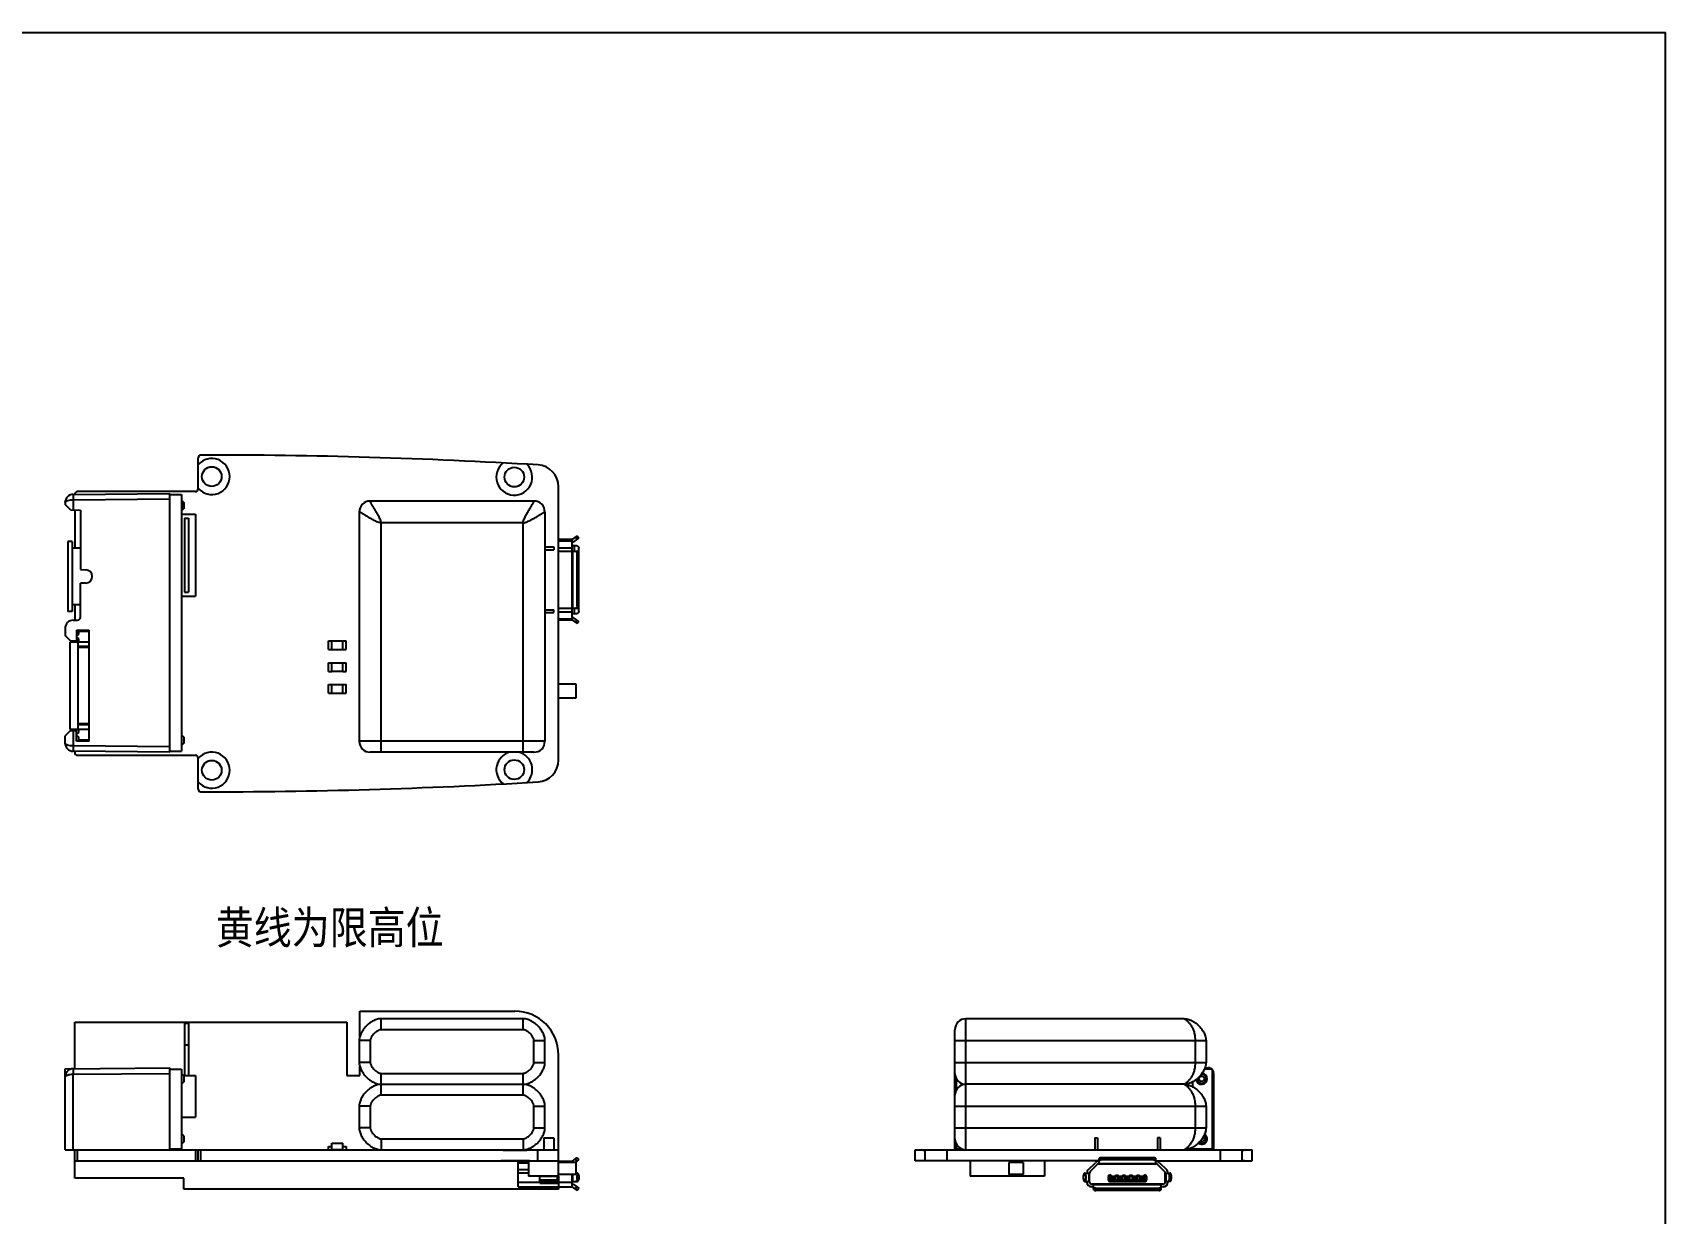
# Model space of a CAD drawing. Header units: millimetres. Extents: x 0 to 297, y 0 to 210.
# Drawn here: x 147.5 to 297, y 101.8 to 210 of the extents above; entities that cross this region are included whole.
import ezdxf

# ---------------------------------------------------------------- set-up
doc = ezdxf.new("R2010")
doc.units = ezdxf.units.MM
doc.header["$LTSCALE"] = 16.335
doc.layers.get('0').update_dxf_attribs({"linetype": 'CONTINUOUS'})
doc.styles.get("Standard").update_dxf_attribs({"font": 'txt', "width": 0.85})

msp = doc.modelspace()

# ---------------------------------------------------------------- linework, layer by layer
at = {"color": 7, "linetype": 'Continuous'}
for p, q in [((0, 210), (297, 210)), ((297, 0), (297, 210)), ((162.64, 168.21), (162.64, 171.06)), ((151.2, 167.71), (160.05, 167.79)), ((162.39, 167.96), (151.59, 167.96)), ((160.05, 144.09), (160.05, 167.79)), ((160.05, 167.69), (161.1, 167.69)), ((161.1, 167.69), (161.1, 144.19)), ((195.64, 143.37), (195.64, 168.41)), ((150.45, 166.96), (150.45, 166.79)), ((150.95, 166.29), (150.45, 166.79)), ((150.95, 166.29), (151.85, 166.27)), ((151.2, 167.21), (160.05, 167.29)), ((151.2, 167.21), (151.2, 166.28)), ((151.34, 166.28), (151.34, 162.79)), ((151.85, 166.27), (151.85, 160.81)), ((161.18, 167.11), (161.1, 167.11)), ((161.18, 166.26), (161.1, 166.26)), ((161.18, 167.11), (161.35, 166.94)), ((161.18, 167.11), (161.18, 166.26)), ((161.35, 166.44), (161.18, 166.26)), ((161.35, 166.44), (161.35, 166.94)), ((177.39, 166.09), (177.39, 145.09)), ((193.39, 167.09), (178.39, 167.09)), ((194.39, 166.09), (194.39, 145.09)), ((161.1, 165.89), (162.4, 165.89)), ((161.4, 165.54), (161.75, 165.54)), ((161.4, 165.54), (161.4, 158.74)), ((161.75, 165.54), (161.75, 158.74)), ((162.4, 165.89), (162.4, 158.39)), ((192.39, 165.09), (179.39, 165.09)), ((179.39, 144.09), (179.39, 165.09)), ((192.39, 144.09), (192.39, 165.09)), ((151.09, 163.39), (150.69, 163.39)), ((150.69, 163.39), (150.69, 156.99)), ((151.09, 163.39), (151.09, 156.99)), ((195.64, 163.6), (196.89, 163.6)), ((195.64, 163.46), (196.89, 163.46)), ((196.89, 156.18), (196.89, 163.6)), ((197.33, 162.99), (196.89, 162.99)), ((197.35, 163.91), (196.92, 163.61)), ((197.07, 163.4), (197.49, 163.7)), ((197.07, 162.99), (197.07, 162.49)), ((197.33, 163.59), (197.19, 163.79)), ((197.35, 163.91), (197.49, 163.7)), ((151.85, 162.79), (151.09, 162.79)), ((194.39, 162.89), (195.2, 162.89)), ((194.39, 162.64), (195.2, 162.64)), ((195.2, 162.89), (195.2, 162.64)), ((195.64, 162.82), (196.89, 162.82)), ((195.64, 162.51), (196.89, 162.51)), ((196.89, 162.49), (197.33, 162.49)), ((196.92, 162.49), (196.92, 157.29)), ((197.49, 162.29), (197.34, 162.29)), ((197.34, 157.49), (197.34, 162.29)), ((197.49, 156.99), (197.49, 162.79)), ((151.85, 160.81), (152.35, 160.79)), ((152.35, 159.58), (151.85, 159.57)), ((151.85, 156.44), (151.85, 159.57)), ((161.4, 158.74), (161.75, 158.74)), ((151.85, 157.59), (151.09, 157.59)), ((151.34, 157.59), (151.34, 156.18)), ((161.1, 158.39), (162.4, 158.39)), ((194.39, 157.14), (195.2, 157.14)), ((195.2, 156.89), (195.2, 157.14)), ((195.64, 157.27), (196.89, 157.27)), ((196.89, 157.29), (197.33, 157.29)), ((197.07, 157.29), (197.07, 156.79)), ((197.34, 157.49), (197.49, 157.49)), ((151.09, 156.99), (150.69, 156.99)), ((151.2, 156.18), (151.6, 156.19)), ((194.39, 156.89), (195.2, 156.89)), ((195.64, 156.95), (196.89, 156.95)), ((195.64, 156.31), (196.89, 156.31)), ((196.89, 156.18), (195.64, 156.18)), ((196.89, 156.79), (197.33, 156.79)), ((196.92, 156.17), (197.35, 155.87)), ((197.49, 156.07), (197.07, 156.37)), ((197.19, 155.98), (197.33, 156.19)), ((197.49, 156.07), (197.35, 155.87)), ((150.45, 155.43), (150.45, 154.79)), ((150.95, 154.29), (150.45, 154.79)), ((152.66, 154.18), (150.9, 154.18)), ((150.9, 154.18), (150.9, 146.19)), ((150.95, 154.29), (151.49, 154.29)), ((151.34, 154.29), (151.34, 154.18)), ((151.49, 155.26), (152.66, 155.26)), ((151.49, 155.26), (151.49, 154.29)), ((151.49, 154.78), (151.71, 154.9)), ((151.71, 154.48), (151.49, 154.6)), ((151.66, 146.19), (151.66, 154.18)), ((151.71, 155.16), (152.51, 155.19)), ((151.71, 154.9), (151.71, 155.16)), ((151.71, 154.18), (151.71, 154.48)), ((152.51, 155.19), (152.66, 155.18)), ((152.66, 145.11), (152.66, 155.26)), ((174.59, 154.29), (174.89, 154.29)), ((174.59, 153.49), (174.59, 154.29)), ((174.89, 153.49), (174.89, 154.29)), ((174.89, 154.28), (175.89, 154.28)), ((175.89, 154.29), (176.19, 154.29)), ((175.89, 153.49), (175.89, 154.29)), ((176.19, 153.49), (176.19, 154.29)), ((152.66, 153.77), (151.66, 153.77)), ((152.66, 153.69), (151.66, 153.69)), ((174.59, 153.49), (174.89, 153.49)), ((174.89, 153.5), (175.89, 153.5)), ((175.89, 153.49), (176.19, 153.49)), ((174.59, 152.29), (174.89, 152.29)), ((174.59, 151.49), (174.59, 152.29)), ((174.59, 151.49), (174.89, 151.49)), ((174.89, 151.49), (174.89, 152.29)), ((174.89, 152.28), (175.89, 152.28)), ((174.89, 151.5), (175.89, 151.5)), ((175.89, 152.29), (176.19, 152.29)), ((175.89, 151.49), (175.89, 152.29)), ((175.89, 151.49), (176.19, 151.49)), ((176.19, 151.49), (176.19, 152.29)), ((174.59, 150.29), (174.89, 150.29)), ((174.59, 149.49), (174.59, 150.29)), ((174.89, 149.49), (174.89, 150.29)), ((174.89, 150.28), (175.89, 150.28)), ((175.89, 150.29), (176.19, 150.29)), ((175.89, 149.49), (175.89, 150.29)), ((176.19, 149.49), (176.19, 150.29)), ((195.64, 150.34), (197.24, 150.34)), ((197.24, 150.34), (197.24, 149.04)), ((174.59, 149.49), (174.89, 149.49)), ((174.89, 149.5), (175.89, 149.5)), ((175.89, 149.49), (176.19, 149.49)), ((197.24, 149.04), (195.64, 149.04)), ((152.66, 146.69), (151.66, 146.69)), ((152.66, 146.6), (151.66, 146.6)), ((150.95, 146.09), (150.45, 145.59)), ((150.45, 144.92), (150.45, 145.59)), ((150.9, 146.19), (152.66, 146.19)), ((150.95, 146.09), (151.49, 146.09)), ((151.2, 146.09), (151.2, 144.67)), ((151.34, 146.19), (151.34, 146.09)), ((151.49, 145.11), (151.49, 146.09)), ((151.49, 145.77), (151.71, 145.9)), ((151.71, 145.47), (151.49, 145.6)), ((152.66, 145.11), (151.49, 145.11)), ((151.71, 145.9), (151.71, 146.19)), ((151.71, 145.22), (151.71, 145.47)), ((152.51, 145.19), (151.71, 145.22)), ((152.66, 145.19), (152.51, 145.19)), ((161.15, 145.64), (161.1, 145.64)), ((161.15, 145.64), (161.35, 145.44)), ((161.15, 144.73), (161.15, 145.64)), ((161.35, 144.94), (161.35, 145.44)), ((194.39, 145.09), (177.39, 145.09)), ((160.05, 144.59), (151.2, 144.67)), ((160.05, 144.09), (151.2, 144.17)), ((151.34, 144.16), (151.34, 144.06)), ((151.59, 143.81), (162.39, 143.81)), ((160.05, 144.19), (161.1, 144.19)), ((161.15, 144.73), (161.1, 144.73)), ((161.35, 144.94), (161.15, 144.73)), ((162.64, 140.71), (162.64, 143.56)), ((193.39, 144.09), (178.39, 144.09)), ((179.39, 118.67), (179.39, 119.67)), ((192.39, 119.67), (179.39, 119.67)), ((192.39, 118.67), (192.39, 119.67)), ((232.94, 107.67), (232.94, 119.67)), ((252.94, 119.67), (232.94, 119.67)), ((161.4, 119.27), (161.4, 114.47)), ((161.4, 119.27), (161.75, 119.27)), ((161.75, 119.27), (161.75, 114.47)), ((192.39, 118.67), (179.39, 118.67)), ((231.94, 107.67), (231.94, 118.67)), ((161.4, 117.27), (161.75, 117.27)), ((177.39, 117.67), (177.39, 115.67)), ((178.39, 117.67), (177.39, 117.67)), ((178.39, 117.67), (178.39, 115.67)), ((193.39, 117.67), (194.39, 117.67)), ((193.39, 115.67), (193.39, 117.67)), ((194.39, 115.67), (194.39, 117.67)), ((231.94, 117.67), (254.94, 117.67)), ((253.94, 117.67), (253.94, 115.67)), ((254.94, 117.67), (254.94, 115.67)), ((150.45, 115.09), (160.05, 115.17)), ((160.05, 107.67), (160.05, 115.17)), ((178.39, 115.67), (177.39, 115.67)), ((193.39, 115.67), (194.39, 115.67)), ((231.94, 115.67), (254.94, 115.67)), ((254.84, 115.17), (255.14, 115.17)), ((150.45, 107.67), (150.45, 115.09)), ((150.95, 115.09), (150.95, 115.05)), ((151.2, 114.6), (160.05, 114.67)), ((151.2, 107.67), (151.2, 114.6)), ((160.05, 115.07), (161.1, 115.07)), ((161.1, 115.07), (161.1, 107.77)), ((161.15, 114.63), (161.1, 114.63)), ((161.15, 113.72), (161.1, 113.72)), ((161.15, 113.72), (161.15, 114.63)), ((161.35, 114.42), (161.15, 114.63)), ((161.35, 113.92), (161.15, 113.72)), ((161.3, 114.47), (162.4, 114.47)), ((161.35, 113.92), (161.35, 114.42)), ((162.4, 114.47), (162.4, 110.67)), ((179.39, 112.67), (179.39, 114.67)), ((179.39, 114.67), (192.39, 114.67)), ((179.39, 113.67), (192.39, 113.67)), ((192.39, 112.67), (192.39, 114.67)), ((232.04, 114.24), (232.04, 113.11)), ((252.94, 113.67), (232.94, 113.67)), ((253.74, 113.44), (253.74, 113.91)), ((254.7, 113.77), (254.7, 113.7)), ((255.54, 115.07), (254.8, 115.07)), ((255.54, 107.77), (255.54, 115.07)), ((255.64, 107.67), (255.64, 114.67)), ((192.39, 112.67), (179.39, 112.67)), ((161.1, 110.67), (162.4, 110.67)), ((177.39, 111.67), (177.39, 109.67)), ((178.39, 111.67), (177.39, 111.67)), ((178.39, 111.67), (178.39, 109.67)), ((193.39, 111.67), (194.39, 111.67)), ((193.39, 109.67), (193.39, 111.67)), ((194.39, 109.67), (194.39, 111.67)), ((231.94, 111.67), (254.94, 111.67)), ((253.94, 111.67), (253.94, 109.67)), ((254.94, 111.67), (254.94, 109.67)), ((178.39, 109.67), (177.39, 109.67)), ((193.39, 109.67), (194.39, 109.67)), ((231.94, 109.67), (254.94, 109.67)), ((150.45, 107.67), (192.72, 107.67)), ((151.34, 106.67), (151.34, 107.67)), ((151.59, 106.67), (151.59, 107.67)), ((160.05, 107.77), (161.1, 107.77)), ((161.15, 109.13), (161.1, 109.13)), ((161.15, 108.22), (161.1, 108.22)), ((161.15, 108.22), (161.15, 109.13)), ((161.35, 108.92), (161.15, 109.13)), ((161.35, 108.42), (161.15, 108.22)), ((161.35, 108.42), (161.35, 108.92)), ((162.39, 107.67), (162.39, 106.67)), ((162.64, 106.67), (162.64, 107.67)), ((162.89, 106.67), (162.89, 107.67)), ((174.59, 107.67), (174.59, 107.97)), ((174.59, 107.97), (174.89, 107.97)), ((174.89, 107.67), (174.89, 108.27)), ((174.89, 108.27), (175.89, 108.27)), ((175.89, 107.68), (174.89, 107.68)), ((175.89, 107.67), (175.89, 108.27)), ((175.89, 107.97), (176.19, 107.97)), ((176.19, 107.97), (176.19, 107.67)), ((179.39, 108.67), (192.39, 108.67)), ((179.39, 108.67), (179.39, 107.67)), ((190.58, 107.65), (190.58, 107.67)), ((190.58, 107.65), (192.75, 107.65)), ((192.39, 108.67), (192.39, 107.67)), ((192.75, 107.67), (195.64, 107.67)), ((192.75, 107.65), (192.75, 107.67)), ((193.76, 106.67), (193.76, 107.67)), ((194.3, 108.77), (195.2, 108.77)), ((194.3, 108.77), (194.3, 107.67)), ((195.2, 108.77), (195.2, 107.67)), ((195.64, 105.27), (195.64, 107.67)), ((228.31, 106.67), (228.31, 107.67)), ((228.31, 107.67), (258.31, 107.67)), ((229.04, 107.65), (229.04, 107.67)), ((229.04, 107.65), (229.16, 107.65)), ((229.16, 107.65), (229.16, 107.67)), ((229.22, 106.67), (229.22, 107.67)), ((231.22, 106.67), (231.22, 107.67)), ((232.04, 108.24), (232.04, 107.77)), ((232.04, 107.77), (232.5, 107.77)), ((244.74, 108.77), (244.74, 107.67)), ((244.74, 108.77), (244.99, 108.77)), ((244.99, 108.77), (244.99, 107.67)), ((250.49, 108.77), (250.49, 107.67)), ((250.74, 108.77), (250.49, 108.77)), ((250.74, 108.77), (250.74, 107.67)), ((253.45, 107.77), (255.54, 107.77)), ((256.26, 106.67), (256.26, 107.67)), ((258.25, 106.67), (258.25, 107.67)), ((258.31, 107.65), (258.31, 107.67)), ((258.31, 107.65), (258.43, 107.65)), ((258.34, 107.67), (259.16, 107.67)), ((258.43, 107.65), (258.43, 107.67)), ((259.16, 106.67), (259.16, 107.67)), ((151.34, 106.67), (195.64, 106.67)), ((162.61, 106.69), (162.61, 106.67)), ((162.61, 106.69), (162.64, 106.69)), ((190.36, 106.69), (192.97, 106.69)), ((190.36, 106.67), (190.36, 106.69)), ((191.95, 104.27), (191.95, 106.67)), ((191.95, 106.49), (192.89, 106.49)), ((192.38, 106.62), (192.38, 106.67)), ((192.83, 106.62), (192.83, 106.67)), ((192.88, 106.62), (192.89, 106.62)), ((192.89, 106.67), (192.89, 105.27)), ((192.97, 106.67), (192.97, 106.69)), ((195.64, 106.62), (196.89, 106.62)), ((197.24, 106.52), (195.64, 106.52)), ((196.89, 106.52), (196.89, 106.62)), ((196.92, 106.63), (197.34, 106.95)), ((197.33, 106.63), (197.18, 106.83)), ((197.19, 106.52), (197.49, 106.75)), ((197.24, 106.52), (197.24, 105.42)), ((197.34, 106.95), (197.49, 106.75)), ((229.13, 106.67), (228.31, 106.67)), ((229.02, 106.67), (229.02, 106.69)), ((229.02, 106.69), (229.17, 106.69)), ((229.17, 106.67), (229.17, 106.69)), ((245.14, 106.67), (229.17, 106.67)), ((233.34, 106.67), (233.34, 105.27)), ((236.89, 106.52), (236.89, 105.42)), ((238.19, 106.52), (236.89, 106.52)), ((238.19, 106.52), (238.19, 105.42)), ((240.14, 106.67), (240.14, 105.27)), ((244.16, 105.86), (244.8, 106.49)), ((244.98, 106.32), (244.34, 105.68)), ((245.1, 106.62), (245.1, 106.64)), ((245.14, 106.62), (245.12, 106.62)), ((245.12, 106.37), (250.35, 106.37)), ((245.14, 106.37), (245.14, 106.83)), ((245.14, 106.43), (250.34, 106.43)), ((245.34, 106.95), (245.34, 106.75)), ((245.34, 106.95), (250.14, 106.95)), ((250.14, 106.75), (245.34, 106.75)), ((250.14, 106.75), (250.14, 106.95)), ((250.34, 106.37), (250.34, 106.83)), ((250.34, 106.67), (258.3, 106.67)), ((250.35, 106.62), (250.34, 106.62)), ((250.37, 106.64), (250.37, 106.62)), ((251.14, 105.68), (250.49, 106.32)), ((250.67, 106.49), (251.31, 105.86)), ((258.3, 106.67), (258.3, 106.69)), ((258.3, 106.69), (258.45, 106.69)), ((258.34, 106.67), (259.16, 106.67)), ((258.45, 106.67), (258.45, 106.69)), ((191.95, 105.86), (192.89, 105.86)), ((192.89, 105.54), (191.95, 105.54)), ((191.95, 104.72), (193.94, 104.72)), ((195.64, 105.27), (192.89, 105.27)), ((193.94, 104.62), (193.94, 105.27)), ((195.54, 105.21), (193.94, 105.21)), ((193.94, 104.91), (195.54, 104.91)), ((195.54, 104.76), (193.94, 104.76)), ((195.54, 104.62), (195.54, 105.27)), ((195.54, 104.72), (196.89, 104.72)), ((197.24, 105.42), (195.64, 105.42)), ((196.89, 104.27), (196.89, 105.42)), ((196.89, 104.77), (197.33, 104.77)), ((196.92, 105.42), (196.92, 104.77)), ((197.24, 105.52), (197.33, 105.52)), ((197.49, 105.32), (197.35, 105.32)), ((197.35, 104.97), (197.35, 105.32)), ((197.35, 104.97), (197.49, 104.97)), ((197.49, 105.32), (197.49, 104.97)), ((240.14, 105.27), (233.34, 105.27)), ((238.19, 105.42), (236.89, 105.42)), ((243.72, 104.97), (243.72, 105.32)), ((243.92, 105.32), (243.72, 105.32)), ((243.72, 104.97), (243.92, 104.97)), ((243.83, 105.52), (244.03, 105.52)), ((243.83, 104.77), (244.28, 104.77)), ((243.92, 105.32), (243.92, 104.97)), ((244.03, 105.52), (244.03, 105.54)), ((244.03, 104.77), (244.03, 104.72)), ((244.04, 105.52), (244.28, 105.52)), ((244.22, 104.77), (244.22, 105.52)), ((244.28, 104.72), (244.28, 105.54)), ((245.99, 105.21), (245.99, 104.91)), ((245.99, 105.21), (245.99, 104.91)), ((245.99, 105.21), (245.99, 105.21)), ((245.99, 104.91), (245.99, 104.91)), ((246.06, 105.26), (246.04, 105.26)), ((246.04, 104.86), (246.14, 104.86)), ((246.08, 105.12), (246.08, 105.21)), ((246.24, 105.21), (246.08, 105.21)), ((246.15, 105.01), (246.08, 105.12)), ((246.24, 105.36), (246.14, 105.36)), ((246.14, 104.76), (249.34, 104.76)), ((246.15, 105.01), (246.64, 105.01)), ((246.16, 104.91), (246.16, 105.01)), ((246.16, 104.91), (249.31, 104.91)), ((246.17, 105.21), (246.17, 105.08)), ((246.24, 105.08), (246.17, 105.08)), ((246.24, 105.08), (246.24, 105.36)), ((246.24, 105.26), (246.64, 105.26)), ((246.64, 105.11), (246.24, 105.11)), ((246.25, 104.98), (246.25, 104.91)), ((246.64, 104.98), (246.25, 104.98)), ((246.64, 105.36), (246.64, 104.98)), ((246.64, 105.36), (246.89, 105.36)), ((246.89, 105.21), (246.64, 105.21)), ((246.89, 104.98), (246.89, 105.36)), ((246.89, 105.26), (247.29, 105.26)), ((247.29, 105.11), (246.89, 105.11)), ((246.89, 105.01), (247.29, 105.01)), ((247.29, 104.98), (246.89, 104.98)), ((247.29, 105.36), (247.29, 104.98)), ((247.29, 105.36), (247.54, 105.36)), ((247.54, 105.21), (247.29, 105.21)), ((247.54, 104.98), (247.54, 105.36)), ((247.54, 105.26), (247.94, 105.26)), ((247.94, 105.11), (247.54, 105.11)), ((247.54, 105.01), (247.94, 105.01)), ((247.94, 104.98), (247.54, 104.98)), ((247.94, 105.36), (247.94, 104.98)), ((247.94, 105.36), (248.19, 105.36)), ((248.19, 105.21), (247.94, 105.21)), ((248.19, 104.98), (248.19, 105.36)), ((248.19, 105.26), (248.59, 105.26)), ((248.59, 105.11), (248.19, 105.11)), ((248.19, 105.01), (248.59, 105.01)), ((248.59, 104.98), (248.19, 104.98)), ((248.59, 105.36), (248.59, 104.98)), ((248.59, 105.36), (248.84, 105.36)), ((248.84, 105.21), (248.59, 105.21)), ((248.84, 104.98), (248.84, 105.36)), ((248.84, 105.26), (249.24, 105.26)), ((249.24, 105.11), (248.84, 105.11)), ((248.84, 105.01), (249.33, 105.01)), ((249.22, 104.98), (248.84, 104.98)), ((249.22, 104.91), (249.22, 104.98)), ((249.24, 105.36), (249.24, 105.08)), ((249.24, 105.36), (249.34, 105.36)), ((249.39, 105.21), (249.24, 105.21)), ((249.24, 105.08), (249.3, 105.08)), ((249.3, 105.08), (249.3, 105.21)), ((249.31, 105.01), (249.31, 104.91)), ((249.33, 105.01), (249.39, 105.12)), ((249.33, 104.86), (249.43, 104.86)), ((249.39, 105.21), (249.39, 105.12)), ((249.43, 105.26), (249.41, 105.26)), ((249.48, 104.91), (249.48, 105.21)), ((249.49, 105.21), (249.48, 105.21)), ((249.48, 104.91), (249.49, 104.91)), ((249.49, 105.21), (249.49, 104.91)), ((251.2, 104.72), (251.2, 105.54)), ((251.2, 105.52), (251.64, 105.52)), ((251.2, 104.77), (251.44, 104.77)), ((251.25, 105.52), (251.25, 104.77)), ((251.45, 105.54), (251.45, 105.52)), ((251.45, 104.77), (251.45, 104.72)), ((251.64, 104.77), (251.45, 104.77)), ((251.55, 105.32), (251.55, 104.97)), ((251.76, 105.32), (251.55, 105.32)), ((251.55, 104.97), (251.76, 104.97)), ((251.76, 104.97), (251.76, 105.32)), ((191.95, 104.27), (196.89, 104.27)), ((193.94, 104.62), (195.54, 104.62)), ((196.92, 104.26), (197.34, 103.95)), ((197.07, 104.46), (197.49, 104.15)), ((197.18, 104.07), (197.33, 104.27)), ((197.49, 104.15), (197.34, 103.95)), ((251, 104.52), (244.48, 104.52)), ((244.64, 104.27), (244.48, 104.27)), ((244.64, 104.07), (244.64, 104.52)), ((250.84, 104.46), (244.64, 104.46)), ((244.84, 104.15), (244.84, 103.95)), ((244.84, 104.15), (250.64, 104.15)), ((250.64, 103.95), (244.84, 103.95)), ((250.64, 103.95), (250.64, 104.15)), ((250.84, 104.07), (250.84, 104.52)), ((251, 104.27), (250.84, 104.27))]:
    msp.add_line(p, q, dxfattribs=at)
at = {"color": 2, "linetype": 'Continuous'}
for p, q in [((177.44, 118.03), (177.44, 120.37)), ((177.44, 120.37), (191.64, 120.37)), ((151.34, 115.1), (151.34, 119.37)), ((151.34, 119.37), (176.24, 119.37)), ((176.24, 119.37), (176.24, 114.47)), ((177.44, 114.47), (177.44, 115.32)), ((195.64, 107.67), (195.64, 116.37)), ((176.24, 114.47), (177.44, 114.47)), ((151.34, 105.07), (151.34, 106.67)), ((161.34, 105.07), (151.34, 105.07)), ((161.34, 104.07), (161.34, 105.07)), ((195.64, 105.27), (195.64, 104.07)), ((195.64, 104.07), (161.34, 104.07))]:
    msp.add_line(p, q, dxfattribs=at)
at = {"color": 7, "linetype": 'Continuous'}
for centre, radius in [((163.89, 169.34), 0.9), ((191.59, 169.29), 0.9), ((163.89, 142.44), 0.9), ((191.59, 142.49), 0.9), ((254.54, 114.17), 0.25)]:
    msp.add_circle(centre, radius, dxfattribs=at)
for centre, radius, start, end in [((162.89, 171.06), 0.25, 90.0843, 180), ((163.89, 169.34), 1.65, 220.7491, 139.2509), ((163.63, -328.69), 500, 86.5447, 90.0843), ((191.59, 169.29), 1.65, 128.0526, 45.5192), ((193.64, 168.41), 2, 0, 86.5447), ((151.2, 166.96), 0.75, 90.5, 180), ((151.59, 167.71), 0.25, 90, 180), ((162.39, 168.21), 0.25, 270, 360), ((178.39, 166.09), 1, 90, 180), ((193.39, 166.09), 1, 0, 90), ((196.89, 163.65), 0.05, 270, 305.1528), ((196.89, 163.65), 0.3, 270, 305.1528), ((152.33, 160.19), 0.604, 272, 88), ((151.2, 155.43), 0.75, 90.5, 180), ((151.6, 156.44), 0.25, 270.5, 360), ((196.89, 156.13), 0.3, 54.8472, 90), ((196.89, 156.13), 0.05, 54.8472, 90), ((178.39, 145.09), 1, 180, 269.9999), ((193.39, 145.09), 1, 270.0001, 360), ((151.2, 144.92), 0.75, 180, 269.5004), ((151.59, 144.06), 0.25, 180, 270), ((162.39, 143.56), 0.25, 0, 90), ((163.89, 142.44), 1.65, 220.7491, 139.2509), ((191.59, 142.49), 1.65, 103.9509, 231.9474), ((191.59, 142.49), 1.65, 314.4808, 75.9146), ((193.64, 143.37), 2, 273.4553, 360), ((162.89, 140.71), 0.25, 180, 269.9157), ((163.63, 640.46), 500, 269.9157, 273.4553), ((192.39, 118.44), 1.23, 86.948, 90.0044), ((232.94, 118.67), 1, 90, 179.9999), ((193.16, 117.67), 1.23, 359.9948, 3.6717), ((193.16, 115.67), 1.23, 356.3427, 0.0052), ((253.7, 115.67), 1.23, 356.2085, 0.0053), ((151.2, 114.35), 0.75, 90.4971, 180), ((192.39, 114.91), 1.23, 269.9956, 273.0367), ((192.39, 112.44), 1.23, 86.948, 90.0044), ((232.94, 114.67), 1, 180.0001, 270), ((232.94, 112.67), 1, 90, 179.9999), ((252.94, 114.91), 1.23, 269.9954, 273.2028), ((252.94, 112.44), 1.23, 86.7856, 90.0046), ((254.54, 114.17), 0.5, 187.5924, 85.2487), ((254.54, 114.17), 0.425, 180, 91.5905), ((193.16, 111.67), 1.23, 359.9948, 3.6717), ((253.7, 111.67), 1.23, 359.9947, 3.8074), ((178.63, 109.67), 1.23, 179.9948, 183.6597), ((193.16, 109.67), 1.23, 356.3427, 0.0052), ((253.7, 109.67), 1.23, 356.2085, 0.0053), ((192.34, 109.27), 1.61, 282.3586, 284.9384), ((232.94, 108.67), 1, 180.0001, 270), ((254.54, 108.67), 0.5, 232.9748, 56.7958), ((254.54, 108.67), 0.425, 234.5119, 55.0776), ((254.54, 108.67), 0.25, 239.8546, 49.5153), ((196.89, 106.67), 0.05, 270, 306.8699), ((245.29, 106.92), 0.55, 207.041, 222.1911), ((245.12, 106.17), 0.45, 90, 134.6206), ((245.12, 106.17), 0.2, 90, 134.6206), ((245.19, 106.82), 0.2, 228.616, 255.5245), ((250.29, 106.82), 0.2, 284.4755, 311.384), ((250.35, 106.17), 0.45, 45.3794, 90), ((250.35, 106.17), 0.2, 45.3794, 90), ((250.19, 106.92), 0.55, 317.8089, 332.959), ((244.48, 105.54), 0.45, 134.6206, 180), ((244.48, 104.72), 0.45, 180, 270), ((244.48, 105.54), 0.2, 134.6206, 180), ((244.48, 104.72), 0.2, 180, 270), ((246.14, 105.21), 0.15, 90, 180), ((246.14, 104.91), 0.15, 180, 270), ((246.04, 104.91), 0.05, 180, 270), ((246.04, 105.21), 0.05, 93.4156, 152.1009), ((246.04, 105.21), 0.0496, 90.003, 93.4339), ((249.34, 105.21), 0.15, 0, 90), ((249.34, 104.91), 0.15, 270, 360), ((249.43, 105.21), 0.05, 0, 90), ((249.43, 104.91), 0.05, 273.4156, 332.1009), ((249.43, 104.91), 0.0496, 270.003, 273.4339), ((251, 104.72), 0.45, 270, 360), ((251, 104.72), 0.2, 270, 360), ((251, 105.54), 0.2, 360, 45.3794), ((251, 105.54), 0.45, 0, 45.3794), ((196.89, 104.22), 0.3, 53.1301, 90), ((196.89, 104.22), 0.05, 53.1301, 90)]:
    msp.add_arc(centre, radius, start, end, dxfattribs=at)
at = {"color": 2, "linetype": 'Continuous'}
msp.add_arc((191.64, 116.37), 4, 0, 90, dxfattribs=at)
at = {"color": 7, "linetype": 'Continuous'}
for centre, major_axis, ratio, start_param, end_param in [((255.14, 114.67), (0.354, 0.354), 0.999924, 0.174745, 0.78536), ((255.14, 114.67), (0.354, 0.354), 0.999924, -0.78536, -0.143171), ((192.88, 106.17), (2.87, 0), 0.156596, 7.853982, 8.18047), ((246.17, 105.15), (0.1, 0), 0.666667, -2.761086, -1.570796), ((246.25, 105.08), (0, 0.1), 1, -3.936991, -3.141593), ((249.22, 105.08), (0.1, 0), 1, -1.570796, -0.826187), ((249.22, 105.08), (0, 0.1), 1, -2.396983, -2.346194), ((249.3, 105.15), (0.1, 0), 0.666667, -1.570796, -0.380506)]:
    msp.add_ellipse(centre, major_axis=major_axis, ratio=ratio, start_param=start_param, end_param=end_param, dxfattribs=at)
for points, knots in [([(151.2, 167.71), (151.19, 167.71), (151.2, 167.71), (151.19, 167.7), (151.19, 167.69), (151.19, 167.67), (151.19, 167.65), (151.19, 167.61), (151.19, 167.56), (151.19, 167.48), (151.19, 167.4), (151.19, 167.31), (151.2, 167.24), (151.2, 167.21)], [0, 0, 0, 0, 0.004908, 0.019335, 0.043169, 0.076242, 0.118209, 0.168641, 0.293021, 0.444493, 0.617323, 0.805099, 1, 1, 1, 1]), ([(150.46, 167), (150.48, 167.03), (150.56, 167.1), (150.8, 167.19), (151.03, 167.21), (151.2, 167.21)], [0, 0, 0, 0, 0.146596, 0.370363, 1, 1, 1, 1]), ([(179.39, 165.09), (179.33, 165.1), (179.2, 165.13), (179.01, 165.2), (178.83, 165.28), (178.66, 165.36), (178.51, 165.45), (178.35, 165.54), (178.21, 165.63), (178.07, 165.71), (177.94, 165.79), (177.82, 165.87), (177.73, 165.92), (177.66, 165.96), (177.61, 165.99), (177.57, 166.01), (177.53, 166.04), (177.49, 166.05), (177.46, 166.06), (177.44, 166.07), (177.43, 166.08), (177.42, 166.08), (177.41, 166.08), (177.41, 166.09), (177.4, 166.09), (177.4, 166.09), (177.4, 166.09), (177.4, 166.09), (177.39, 166.09), (177.39, 166.09), (177.39, 166.09)], [0, 0, 0, 0, 0.090238, 0.178836, 0.265204, 0.349082, 0.430311, 0.508667, 0.583879, 0.655581, 0.723275, 0.786327, 0.843874, 0.870256, 0.89482, 0.917391, 0.937757, 0.955681, 0.970929, 0.97747, 0.983244, 0.98822, 0.992364, 0.995648, 0.996957, 0.998038, 0.998888, 0.999502, 0.999874, 1, 1, 1, 1]), ([(179.39, 165.09), (179.38, 165.15), (179.36, 165.29), (179.29, 165.47), (179.21, 165.65), (179.12, 165.82), (179.03, 165.98), (178.94, 166.13), (178.85, 166.27), (178.77, 166.41), (178.69, 166.54), (178.62, 166.66), (178.56, 166.75), (178.52, 166.82), (178.49, 166.87), (178.47, 166.92), (178.45, 166.96), (178.43, 166.99), (178.42, 167.02), (178.41, 167.04), (178.41, 167.05), (178.4, 167.06), (178.4, 167.07), (178.4, 167.08), (178.4, 167.08), (178.4, 167.08), (178.39, 167.09), (178.39, 167.09), (178.39, 167.09), (178.39, 167.09), (178.39, 167.09)], [0, 0, 0, 0, 0.090239, 0.178837, 0.265205, 0.349084, 0.430313, 0.50867, 0.583883, 0.655585, 0.723279, 0.786333, 0.843877, 0.870256, 0.89482, 0.917397, 0.937769, 0.955691, 0.970924, 0.977457, 0.983227, 0.988202, 0.992351, 0.995642, 0.996954, 0.998039, 0.998891, 0.999505, 0.999876, 1, 1, 1, 1]), ([(192.39, 165.09), (192.4, 165.15), (192.43, 165.29), (192.5, 165.47), (192.58, 165.65), (192.67, 165.82), (192.76, 165.98), (192.85, 166.13), (192.93, 166.27), (193.02, 166.41), (193.1, 166.54), (193.17, 166.66), (193.23, 166.75), (193.27, 166.82), (193.3, 166.87), (193.32, 166.92), (193.34, 166.96), (193.36, 166.99), (193.37, 167.02), (193.38, 167.04), (193.38, 167.05), (193.39, 167.06), (193.39, 167.07), (193.39, 167.08), (193.39, 167.08), (193.39, 167.08), (193.39, 167.09), (193.39, 167.09), (193.39, 167.09), (193.39, 167.09), (193.39, 167.09)], [0, 0, 0, 0, 0.090238, 0.178836, 0.265204, 0.349082, 0.430311, 0.508667, 0.583879, 0.655581, 0.723275, 0.786327, 0.843874, 0.870256, 0.89482, 0.917391, 0.937757, 0.955681, 0.970929, 0.97747, 0.983244, 0.98822, 0.992364, 0.995648, 0.996957, 0.998038, 0.998888, 0.999502, 0.999874, 1, 1, 1, 1]), ([(192.39, 165.09), (192.46, 165.1), (192.59, 165.13), (192.78, 165.2), (192.96, 165.28), (193.12, 165.36), (193.28, 165.45), (193.43, 165.54), (193.58, 165.63), (193.72, 165.71), (193.84, 165.79), (193.96, 165.87), (194.06, 165.92), (194.13, 165.96), (194.18, 165.99), (194.22, 166.01), (194.26, 166.04), (194.3, 166.05), (194.33, 166.06), (194.35, 166.07), (194.36, 166.08), (194.37, 166.08), (194.38, 166.08), (194.38, 166.09), (194.39, 166.09), (194.39, 166.09), (194.39, 166.09), (194.39, 166.09), (194.39, 166.09), (194.39, 166.09), (194.39, 166.09)], [0, 0, 0, 0, 0.090239, 0.178837, 0.265205, 0.349084, 0.430313, 0.50867, 0.583883, 0.655585, 0.723279, 0.786333, 0.843877, 0.870256, 0.89482, 0.917397, 0.937769, 0.955691, 0.970924, 0.977457, 0.983227, 0.988202, 0.992351, 0.995642, 0.996954, 0.998039, 0.998891, 0.999505, 0.999876, 1, 1, 1, 1]), ([(197.33, 162.99), (197.36, 162.99), (197.4, 162.98), (197.45, 162.93), (197.49, 162.86), (197.49, 162.81), (197.49, 162.79)], [0, 0, 0, 0, 0.223916, 0.463897, 0.724958, 1, 1, 1, 1]), ([(197.18, 162.49), (197.21, 162.49), (197.25, 162.48), (197.3, 162.43), (197.34, 162.36), (197.34, 162.31), (197.34, 162.29)], [0, 0, 0, 0, 0.223916, 0.463897, 0.724958, 1, 1, 1, 1]), ([(197.49, 162.29), (197.49, 162.31), (197.49, 162.36), (197.45, 162.43), (197.4, 162.48), (197.36, 162.49), (197.33, 162.49)], [0, 0, 0, 0, 0.275041, 0.536102, 0.776084, 1, 1, 1, 1]), ([(197.34, 157.49), (197.34, 157.46), (197.34, 157.41), (197.3, 157.35), (197.25, 157.3), (197.21, 157.29), (197.18, 157.29)], [0, 0, 0, 0, 0.275041, 0.536102, 0.776084, 1, 1, 1, 1]), ([(197.33, 157.29), (197.36, 157.29), (197.4, 157.3), (197.45, 157.35), (197.49, 157.41), (197.49, 157.46), (197.49, 157.49)], [0, 0, 0, 0, 0.223916, 0.463897, 0.724958, 1, 1, 1, 1]), ([(197.49, 156.99), (197.49, 156.96), (197.49, 156.91), (197.45, 156.85), (197.4, 156.8), (197.36, 156.79), (197.33, 156.79)], [0, 0, 0, 0, 0.275041, 0.536102, 0.776084, 1, 1, 1, 1]), ([(151.2, 144.67), (151.1, 144.67), (150.92, 144.68), (150.71, 144.72), (150.58, 144.77), (150.51, 144.82), (150.46, 144.86), (150.45, 144.9), (150.45, 144.92)], [0, 0, 0, 0, 0.353426, 0.652979, 0.771471, 0.86673, 0.940461, 1, 1, 1, 1]), ([(151.2, 144.67), (151.2, 144.63), (151.19, 144.57), (151.19, 144.48), (151.19, 144.39), (151.19, 144.32), (151.19, 144.26), (151.19, 144.23), (151.19, 144.2), (151.19, 144.19), (151.19, 144.18), (151.2, 144.17), (151.19, 144.17), (151.2, 144.17)], [0, 0, 0, 0, 0.195004, 0.382632, 0.555424, 0.706952, 0.831314, 0.88177, 0.923731, 0.956817, 0.980673, 0.995099, 1, 1, 1, 1]), ([(179.39, 119.67), (179.31, 119.67), (179.16, 119.66), (178.9, 119.59), (178.61, 119.46), (178.31, 119.26), (178.04, 119.03), (177.81, 118.76), (177.61, 118.46), (177.48, 118.17), (177.41, 117.91), (177.39, 117.76), (177.39, 117.67)], [0, 0, 0, 0, 0.0625, 0.125, 0.25, 0.375, 0.5, 0.625, 0.75, 0.875, 0.9375, 1, 1, 1, 1]), ([(194.39, 117.67), (194.39, 117.76), (194.38, 117.91), (194.31, 118.17), (194.18, 118.46), (193.98, 118.76), (193.75, 119.03), (193.48, 119.26), (193.18, 119.46), (192.89, 119.59), (192.63, 119.66), (192.48, 119.67), (192.39, 119.67)], [0, 0, 0, 0, 0.0625, 0.125, 0.25, 0.375, 0.5, 0.625, 0.75, 0.875, 0.9375, 1, 1, 1, 1]), ([(252.94, 119.67), (253.02, 119.67), (253.17, 119.66), (253.43, 119.59), (253.72, 119.46), (254.02, 119.26), (254.29, 119.03), (254.52, 118.76), (254.72, 118.46), (254.85, 118.17), (254.92, 117.91), (254.94, 117.76), (254.94, 117.67)], [0, 0, 0, 0, 0.0625, 0.125, 0.25, 0.375, 0.5, 0.625, 0.75, 0.875, 0.9375, 1, 1, 1, 1]), ([(252.94, 119.67), (252.94, 119.67), (252.96, 119.67), (252.98, 119.66), (253.01, 119.64), (253.06, 119.61), (253.13, 119.55), (253.22, 119.48), (253.3, 119.39), (253.39, 119.29), (253.48, 119.17), (253.6, 119), (253.73, 118.76), (253.83, 118.5), (253.89, 118.26), (253.92, 118.07), (253.93, 117.88), (253.94, 117.74), (253.94, 117.67)], [0, 0, 0, 0, 0.008315, 0.020072, 0.035385, 0.053649, 0.096417, 0.145532, 0.199476, 0.257281, 0.318421, 0.382592, 0.51946, 0.667898, 0.746759, 0.828679, 0.913414, 1, 1, 1, 1]), ([(179.39, 118.67), (179.38, 118.67), (179.35, 118.67), (179.29, 118.66), (179.21, 118.63), (179.13, 118.59), (179.02, 118.53), (178.89, 118.44), (178.75, 118.32), (178.62, 118.18), (178.53, 118.05), (178.47, 117.94), (178.44, 117.86), (178.41, 117.78), (178.4, 117.72), (178.39, 117.69), (178.39, 117.67)], [0, 0, 0, 0, 0.031239, 0.062497, 0.124993, 0.187504, 0.250022, 0.375002, 0.500001, 0.625001, 0.749981, 0.812499, 0.875009, 0.937504, 0.968762, 1, 1, 1, 1]), ([(193.39, 117.67), (193.39, 117.69), (193.39, 117.72), (193.38, 117.78), (193.35, 117.86), (193.31, 117.94), (193.25, 118.05), (193.16, 118.18), (193.04, 118.32), (192.9, 118.44), (192.77, 118.53), (192.66, 118.59), (192.58, 118.63), (192.5, 118.66), (192.44, 118.67), (192.41, 118.67), (192.39, 118.67)], [0, 0, 0, 0, 0.031238, 0.062496, 0.124991, 0.187501, 0.250018, 0.374997, 0.499995, 0.624995, 0.749977, 0.812495, 0.875007, 0.937502, 0.968761, 1, 1, 1, 1]), ([(177.39, 115.67), (177.39, 115.59), (177.41, 115.44), (177.48, 115.18), (177.61, 114.89), (177.81, 114.58), (178.04, 114.32), (178.31, 114.08), (178.61, 113.89), (178.9, 113.76), (179.16, 113.69), (179.31, 113.67), (179.39, 113.67)], [0, 0, 0, 0, 0.0625, 0.125, 0.25, 0.375, 0.5, 0.625, 0.75, 0.875, 0.9375, 1, 1, 1, 1]), ([(178.39, 115.67), (178.39, 115.66), (178.4, 115.63), (178.41, 115.57), (178.44, 115.49), (178.47, 115.41), (178.53, 115.3), (178.62, 115.17), (178.75, 115.03), (178.89, 114.9), (179.02, 114.81), (179.13, 114.75), (179.21, 114.72), (179.29, 114.69), (179.35, 114.68), (179.38, 114.67), (179.39, 114.67)], [0, 0, 0, 0, 0.031238, 0.062496, 0.124991, 0.187501, 0.250018, 0.374997, 0.499995, 0.624995, 0.749977, 0.812495, 0.875007, 0.937502, 0.968761, 1, 1, 1, 1]), ([(192.39, 113.67), (192.48, 113.67), (192.63, 113.69), (192.89, 113.76), (193.18, 113.89), (193.48, 114.08), (193.75, 114.32), (193.98, 114.58), (194.18, 114.89), (194.31, 115.18), (194.38, 115.44), (194.39, 115.59), (194.39, 115.67)], [0, 0, 0, 0, 0.0625, 0.125, 0.25, 0.375, 0.5, 0.625, 0.75, 0.875, 0.9375, 1, 1, 1, 1]), ([(192.39, 114.67), (192.41, 114.67), (192.44, 114.68), (192.5, 114.69), (192.58, 114.72), (192.66, 114.75), (192.77, 114.81), (192.9, 114.9), (193.04, 115.03), (193.16, 115.17), (193.25, 115.3), (193.31, 115.41), (193.35, 115.49), (193.38, 115.57), (193.39, 115.63), (193.39, 115.66), (193.39, 115.67)], [0, 0, 0, 0, 0.031239, 0.062497, 0.124993, 0.187504, 0.250022, 0.375002, 0.500001, 0.625001, 0.749981, 0.812499, 0.875009, 0.937504, 0.968762, 1, 1, 1, 1]), ([(254.94, 115.67), (254.94, 115.59), (254.92, 115.44), (254.85, 115.18), (254.72, 114.89), (254.52, 114.58), (254.29, 114.32), (254.02, 114.08), (253.72, 113.89), (253.43, 113.76), (253.17, 113.69), (253.02, 113.67), (252.94, 113.67)], [0, 0, 0, 0, 0.0625, 0.125, 0.25, 0.375, 0.5, 0.625, 0.75, 0.875, 0.9375, 1, 1, 1, 1]), ([(253.94, 115.67), (253.94, 115.61), (253.93, 115.47), (253.92, 115.27), (253.89, 115.09), (253.83, 114.85), (253.73, 114.58), (253.6, 114.34), (253.48, 114.17), (253.39, 114.06), (253.3, 113.96), (253.22, 113.87), (253.13, 113.79), (253.06, 113.74), (253.01, 113.71), (252.98, 113.69), (252.96, 113.68), (252.94, 113.67), (252.94, 113.67)], [0, 0, 0, 0, 0.086585, 0.171319, 0.253239, 0.332099, 0.480537, 0.617407, 0.681579, 0.74272, 0.800525, 0.854469, 0.903584, 0.94635, 0.964615, 0.979931, 0.991691, 1, 1, 1, 1]), ([(150.45, 114.35), (150.45, 114.36), (150.46, 114.4), (150.51, 114.45), (150.58, 114.49), (150.71, 114.54), (150.92, 114.58), (151.1, 114.6), (151.2, 114.6)], [0, 0, 0, 0, 0.059577, 0.133254, 0.228505, 0.347009, 0.64657, 1, 1, 1, 1]), ([(151.2, 115.1), (151.19, 115.1), (151.2, 115.09), (151.19, 115.09), (151.19, 115.07), (151.19, 115.06), (151.19, 115.04), (151.19, 115), (151.19, 114.95), (151.19, 114.87), (151.19, 114.79), (151.19, 114.69), (151.2, 114.63), (151.2, 114.6)], [0, 0, 0, 0, 0.0049, 0.019318, 0.043164, 0.076228, 0.118165, 0.168604, 0.292927, 0.444446, 0.617272, 0.804971, 1, 1, 1, 1]), ([(179.39, 113.67), (179.31, 113.67), (179.16, 113.66), (178.9, 113.59), (178.61, 113.46), (178.31, 113.26), (178.04, 113.03), (177.81, 112.76), (177.61, 112.46), (177.48, 112.17), (177.41, 111.91), (177.39, 111.76), (177.39, 111.67)], [0, 0, 0, 0, 0.0625, 0.125, 0.25, 0.375, 0.5, 0.625, 0.75, 0.875, 0.9375, 1, 1, 1, 1]), ([(194.39, 111.67), (194.39, 111.76), (194.38, 111.91), (194.31, 112.17), (194.18, 112.46), (193.98, 112.76), (193.75, 113.03), (193.48, 113.26), (193.18, 113.46), (192.89, 113.59), (192.63, 113.66), (192.48, 113.67), (192.39, 113.67)], [0, 0, 0, 0, 0.0625, 0.125, 0.25, 0.375, 0.5, 0.625, 0.75, 0.875, 0.9375, 1, 1, 1, 1]), ([(252.94, 113.67), (253.02, 113.67), (253.17, 113.66), (253.43, 113.59), (253.72, 113.46), (254.02, 113.26), (254.29, 113.03), (254.52, 112.76), (254.72, 112.46), (254.85, 112.17), (254.92, 111.91), (254.94, 111.76), (254.94, 111.67)], [0, 0, 0, 0, 0.0625, 0.125, 0.25, 0.375, 0.5, 0.625, 0.75, 0.875, 0.9375, 1, 1, 1, 1]), ([(252.94, 113.67), (252.94, 113.67), (252.96, 113.67), (252.98, 113.66), (253.01, 113.64), (253.06, 113.61), (253.13, 113.55), (253.22, 113.48), (253.3, 113.39), (253.39, 113.29), (253.48, 113.17), (253.6, 113), (253.73, 112.76), (253.83, 112.5), (253.89, 112.26), (253.92, 112.07), (253.93, 111.88), (253.94, 111.74), (253.94, 111.67)], [0, 0, 0, 0, 0.008315, 0.020072, 0.035385, 0.053649, 0.096417, 0.145532, 0.199476, 0.257281, 0.318421, 0.382592, 0.51946, 0.667898, 0.746759, 0.828679, 0.913414, 1, 1, 1, 1]), ([(254.64, 113.69), (254.64, 113.69), (254.63, 113.69), (254.62, 113.68), (254.6, 113.68), (254.57, 113.68), (254.53, 113.67), (254.47, 113.68), (254.42, 113.69), (254.39, 113.7)], [0, 0, 0, 0, 0.020028, 0.073559, 0.159222, 0.275159, 0.419433, 0.590064, 1, 1, 1, 1]), ([(254.7, 113.77), (254.7, 113.76), (254.68, 113.74), (254.66, 113.71), (254.64, 113.69)], [0, 0, 0, 0, 0.261953, 1, 1, 1, 1]), ([(179.39, 112.67), (179.38, 112.67), (179.35, 112.67), (179.29, 112.66), (179.21, 112.63), (179.13, 112.59), (179.02, 112.53), (178.89, 112.44), (178.75, 112.32), (178.62, 112.18), (178.53, 112.05), (178.47, 111.94), (178.44, 111.86), (178.41, 111.78), (178.4, 111.72), (178.39, 111.69), (178.39, 111.67)], [0, 0, 0, 0, 0.031239, 0.062497, 0.124993, 0.187504, 0.250022, 0.375002, 0.500001, 0.625001, 0.749981, 0.812499, 0.875009, 0.937504, 0.968762, 1, 1, 1, 1]), ([(193.39, 111.67), (193.39, 111.69), (193.39, 111.72), (193.38, 111.78), (193.35, 111.86), (193.31, 111.94), (193.25, 112.05), (193.16, 112.18), (193.04, 112.32), (192.9, 112.44), (192.77, 112.53), (192.66, 112.59), (192.58, 112.63), (192.5, 112.66), (192.44, 112.67), (192.41, 112.67), (192.39, 112.67)], [0, 0, 0, 0, 0.031238, 0.062496, 0.124991, 0.187501, 0.250018, 0.374997, 0.499995, 0.624995, 0.749977, 0.812495, 0.875007, 0.937502, 0.968761, 1, 1, 1, 1]), ([(177.39, 109.67), (177.39, 109.59), (177.41, 109.44), (177.48, 109.18), (177.61, 108.89), (177.81, 108.58), (178.04, 108.32), (178.31, 108.08), (178.61, 107.89), (178.9, 107.76), (179.16, 107.69), (179.31, 107.67), (179.39, 107.67)], [0, 0, 0, 0, 0.0625, 0.125, 0.25, 0.375, 0.5, 0.625, 0.75, 0.875, 0.9375, 1, 1, 1, 1]), ([(178.39, 109.67), (178.39, 109.66), (178.4, 109.63), (178.41, 109.57), (178.44, 109.49), (178.47, 109.41), (178.53, 109.3), (178.62, 109.17), (178.75, 109.03), (178.89, 108.9), (179.02, 108.81), (179.13, 108.75), (179.21, 108.72), (179.29, 108.69), (179.35, 108.68), (179.38, 108.67), (179.39, 108.67)], [0, 0, 0, 0, 0.031238, 0.062496, 0.124991, 0.187501, 0.250018, 0.374997, 0.499995, 0.624995, 0.749977, 0.812495, 0.875007, 0.937502, 0.968761, 1, 1, 1, 1]), ([(192.39, 108.67), (192.41, 108.67), (192.44, 108.68), (192.5, 108.69), (192.58, 108.72), (192.66, 108.75), (192.77, 108.81), (192.9, 108.9), (193.04, 109.03), (193.16, 109.17), (193.25, 109.3), (193.31, 109.41), (193.35, 109.49), (193.38, 109.57), (193.39, 109.63), (193.39, 109.66), (193.39, 109.67)], [0, 0, 0, 0, 0.031239, 0.062497, 0.124993, 0.187504, 0.250022, 0.375002, 0.500001, 0.625001, 0.749981, 0.812499, 0.875009, 0.937504, 0.968762, 1, 1, 1, 1]), ([(192.75, 107.72), (192.78, 107.73), (192.93, 107.77), (193.18, 107.89), (193.48, 108.08), (193.75, 108.32), (193.98, 108.58), (194.18, 108.89), (194.31, 109.18), (194.38, 109.44), (194.39, 109.59), (194.39, 109.67)], [0, 0, 0, 0, 0.026009, 0.165151, 0.304292, 0.443434, 0.582575, 0.721717, 0.860858, 0.930429, 1, 1, 1, 1]), ([(254.94, 109.67), (254.94, 109.59), (254.92, 109.44), (254.85, 109.18), (254.72, 108.89), (254.52, 108.58), (254.29, 108.32), (254.02, 108.08), (253.72, 107.89), (253.43, 107.76), (253.17, 107.69), (253.02, 107.67), (252.94, 107.67)], [0, 0, 0, 0, 0.0625, 0.125, 0.25, 0.375, 0.5, 0.625, 0.75, 0.875, 0.9375, 1, 1, 1, 1]), ([(253.94, 109.67), (253.94, 109.61), (253.93, 109.47), (253.92, 109.27), (253.89, 109.09), (253.83, 108.85), (253.73, 108.58), (253.6, 108.34), (253.48, 108.17), (253.39, 108.06), (253.3, 107.96), (253.22, 107.87), (253.13, 107.79), (253.06, 107.74), (253.01, 107.71), (252.98, 107.69), (252.96, 107.68), (252.94, 107.67), (252.94, 107.67)], [0, 0, 0, 0, 0.086585, 0.171319, 0.253239, 0.332099, 0.480537, 0.617407, 0.681579, 0.74272, 0.800525, 0.854469, 0.903584, 0.94635, 0.964615, 0.979931, 0.991691, 1, 1, 1, 1]), ([(192.54, 107.68), (192.57, 107.69), (192.62, 107.69), (192.66, 107.7), (192.68, 107.71)], [0, 0, 0, 0, 0.5802, 1, 1, 1, 1]), ([(245.34, 106.95), (245.31, 106.95), (245.26, 106.94), (245.2, 106.92), (245.17, 106.9), (245.15, 106.88), (245.14, 106.85), (245.14, 106.84), (245.14, 106.83)], [0, 0, 0, 0, 0.302859, 0.577479, 0.69853, 0.807674, 0.906819, 1, 1, 1, 1]), ([(245.14, 106.63), (245.14, 106.64), (245.14, 106.65), (245.15, 106.68), (245.17, 106.7), (245.2, 106.72), (245.26, 106.74), (245.31, 106.75), (245.34, 106.75)], [0, 0, 0, 0, 0.093181, 0.192326, 0.30147, 0.422521, 0.697141, 1, 1, 1, 1]), ([(250.34, 106.83), (250.34, 106.84), (250.33, 106.85), (250.32, 106.88), (250.3, 106.9), (250.27, 106.92), (250.21, 106.94), (250.16, 106.95), (250.14, 106.95)], [0, 0, 0, 0, 0.093181, 0.192326, 0.30147, 0.422521, 0.697141, 1, 1, 1, 1]), ([(250.14, 106.75), (250.16, 106.75), (250.21, 106.74), (250.27, 106.72), (250.3, 106.7), (250.32, 106.68), (250.33, 106.65), (250.34, 106.64), (250.34, 106.63)], [0, 0, 0, 0, 0.302859, 0.577479, 0.69853, 0.807674, 0.906819, 1, 1, 1, 1]), ([(197.35, 104.97), (197.35, 104.95), (197.34, 104.9), (197.31, 104.83), (197.25, 104.79), (197.21, 104.77), (197.19, 104.77)], [0, 0, 0, 0, 0.27268, 0.532635, 0.773523, 1, 1, 1, 1]), ([(197.24, 105.51), (197.26, 105.5), (197.29, 105.48), (197.32, 105.44), (197.35, 105.38), (197.35, 105.34), (197.35, 105.32)], [0, 0, 0, 0, 0.230751, 0.47589, 0.734092, 1, 1, 1, 1]), ([(197.49, 105.32), (197.49, 105.35), (197.49, 105.4), (197.45, 105.47), (197.4, 105.51), (197.35, 105.52), (197.33, 105.52)], [0, 0, 0, 0, 0.27268, 0.532635, 0.773523, 1, 1, 1, 1]), ([(197.33, 104.77), (197.35, 104.77), (197.4, 104.79), (197.45, 104.83), (197.49, 104.9), (197.49, 104.95), (197.49, 104.97)], [0, 0, 0, 0, 0.226477, 0.467365, 0.72732, 1, 1, 1, 1]), ([(243.83, 105.52), (243.82, 105.52), (243.81, 105.52), (243.79, 105.51), (243.77, 105.49), (243.74, 105.45), (243.72, 105.4), (243.72, 105.35), (243.72, 105.32)], [0, 0, 0, 0, 0.090663, 0.187859, 0.295933, 0.416831, 0.693436, 1, 1, 1, 1]), ([(243.72, 104.97), (243.72, 104.95), (243.72, 104.9), (243.74, 104.84), (243.77, 104.81), (243.79, 104.79), (243.81, 104.78), (243.82, 104.77), (243.83, 104.77)], [0, 0, 0, 0, 0.306564, 0.583169, 0.704067, 0.812141, 0.909337, 1, 1, 1, 1]), ([(243.92, 105.32), (243.92, 105.35), (243.93, 105.4), (243.95, 105.45), (243.97, 105.49), (243.99, 105.51), (244.01, 105.52), (244.03, 105.52), (244.04, 105.52)], [0, 0, 0, 0, 0.306564, 0.583169, 0.704067, 0.812141, 0.909337, 1, 1, 1, 1]), ([(244.04, 104.77), (244.03, 104.77), (244.01, 104.78), (243.99, 104.79), (243.97, 104.81), (243.95, 104.84), (243.93, 104.9), (243.92, 104.95), (243.92, 104.97)], [0, 0, 0, 0, 0.090663, 0.187859, 0.295933, 0.416831, 0.693436, 1, 1, 1, 1]), ([(246.14, 105.36), (246.12, 105.36), (246.1, 105.35), (246.07, 105.33), (246.05, 105.3), (246.04, 105.27), (246.04, 105.26)], [0, 0, 0, 0, 0.231772, 0.487899, 0.751676, 1, 1, 1, 1]), ([(246.04, 104.86), (246.04, 104.85), (246.05, 104.82), (246.07, 104.79), (246.1, 104.76), (246.12, 104.76), (246.14, 104.76)], [0, 0, 0, 0, 0.248324, 0.512101, 0.768228, 1, 1, 1, 1]), ([(246.06, 105.26), (246.06, 105.27), (246.06, 105.29), (246.07, 105.31), (246.08, 105.32)], [0, 0, 0, 0, 0.48414, 1, 1, 1, 1]), ([(246.06, 105.26), (246.07, 105.26), (246.08, 105.24), (246.08, 105.23), (246.08, 105.22), (246.08, 105.21)], [0, 0, 0, 0, 0.361326, 0.659329, 1, 1, 1, 1]), ([(246.08, 105.32), (246.09, 105.33), (246.11, 105.35), (246.14, 105.36), (246.15, 105.36)], [0, 0, 0, 0, 0.525998, 1, 1, 1, 1]), ([(246.16, 104.91), (246.16, 104.9), (246.16, 104.89), (246.16, 104.87), (246.15, 104.86), (246.14, 104.86)], [0, 0, 0, 0, 0.340671, 0.638674, 1, 1, 1, 1]), ([(246.23, 104.76), (246.22, 104.76), (246.2, 104.76), (246.17, 104.79), (246.15, 104.82), (246.14, 104.85), (246.14, 104.86)], [0, 0, 0, 0, 0.231772, 0.487899, 0.751676, 1, 1, 1, 1]), ([(246.17, 105.21), (246.17, 105.23), (246.17, 105.26), (246.17, 105.3), (246.16, 105.33), (246.16, 105.34), (246.16, 105.35), (246.16, 105.36), (246.15, 105.36), (246.15, 105.36)], [0, 0, 0, 0, 0.373709, 0.691668, 0.814614, 0.907638, 0.942046, 0.968393, 1, 1, 1, 1]), ([(246.23, 104.76), (246.23, 104.76), (246.24, 104.76), (246.24, 104.77), (246.24, 104.77), (246.24, 104.79), (246.25, 104.81), (246.25, 104.85), (246.25, 104.89), (246.25, 104.91)], [0, 0, 0, 0, 0.031607, 0.057954, 0.092362, 0.185386, 0.308332, 0.626291, 1, 1, 1, 1]), ([(249.22, 104.91), (249.22, 104.89), (249.22, 104.85), (249.22, 104.81), (249.23, 104.79), (249.23, 104.77), (249.23, 104.77), (249.23, 104.76), (249.24, 104.76), (249.24, 104.76)], [0, 0, 0, 0, 0.373709, 0.691668, 0.814614, 0.907638, 0.942046, 0.968393, 1, 1, 1, 1]), ([(249.28, 104.77), (249.27, 104.77), (249.26, 104.76), (249.25, 104.76), (249.24, 104.76)], [0, 0, 0, 0, 0.263759, 1, 1, 1, 1]), ([(249.33, 104.86), (249.33, 104.84), (249.32, 104.8), (249.29, 104.78), (249.28, 104.77)], [0, 0, 0, 0, 0.492878, 1, 1, 1, 1]), ([(249.31, 105.34), (249.31, 105.33), (249.3, 105.31), (249.3, 105.27), (249.3, 105.23), (249.3, 105.21)], [0, 0, 0, 0, 0.185614, 0.425053, 1, 1, 1, 1]), ([(249.32, 105.36), (249.32, 105.36), (249.31, 105.36), (249.31, 105.35), (249.31, 105.35)], [0, 0, 0, 0, 0.354737, 1, 1, 1, 1]), ([(249.31, 105.35), (249.31, 105.35), (249.31, 105.35), (249.31, 105.34), (249.31, 105.34)], [0, 0, 0, 0, 0.217935, 1, 1, 1, 1]), ([(249.33, 104.86), (249.32, 104.86), (249.32, 104.87), (249.31, 104.89), (249.31, 104.9), (249.31, 104.91)], [0, 0, 0, 0, 0.361326, 0.659329, 1, 1, 1, 1]), ([(249.32, 105.36), (249.33, 105.36), (249.36, 105.35), (249.38, 105.33), (249.39, 105.32)], [0, 0, 0, 0, 0.474055, 1, 1, 1, 1]), ([(249.43, 105.26), (249.43, 105.27), (249.42, 105.3), (249.4, 105.33), (249.37, 105.35), (249.35, 105.36), (249.34, 105.36)], [0, 0, 0, 0, 0.248324, 0.512101, 0.768228, 1, 1, 1, 1]), ([(249.34, 104.76), (249.35, 104.76), (249.37, 104.76), (249.4, 104.79), (249.42, 104.82), (249.43, 104.85), (249.43, 104.86)], [0, 0, 0, 0, 0.231772, 0.487899, 0.751676, 1, 1, 1, 1]), ([(249.39, 105.32), (249.4, 105.31), (249.41, 105.29), (249.41, 105.27), (249.41, 105.26)], [0, 0, 0, 0, 0.515874, 1, 1, 1, 1]), ([(249.39, 105.21), (249.39, 105.22), (249.39, 105.23), (249.4, 105.24), (249.4, 105.26), (249.41, 105.26)], [0, 0, 0, 0, 0.340671, 0.638674, 1, 1, 1, 1]), ([(251.44, 105.52), (251.44, 105.52), (251.46, 105.52), (251.48, 105.51), (251.5, 105.49), (251.53, 105.45), (251.55, 105.4), (251.55, 105.35), (251.55, 105.32)], [0, 0, 0, 0, 0.090663, 0.187859, 0.295933, 0.416831, 0.693436, 1, 1, 1, 1]), ([(251.55, 104.97), (251.55, 104.95), (251.55, 104.9), (251.53, 104.84), (251.5, 104.81), (251.48, 104.79), (251.46, 104.78), (251.44, 104.77), (251.44, 104.77)], [0, 0, 0, 0, 0.306564, 0.583169, 0.704067, 0.812141, 0.909337, 1, 1, 1, 1]), ([(251.76, 105.32), (251.76, 105.35), (251.75, 105.4), (251.73, 105.45), (251.71, 105.49), (251.69, 105.51), (251.66, 105.52), (251.65, 105.52), (251.64, 105.52)], [0, 0, 0, 0, 0.306564, 0.583169, 0.704067, 0.812141, 0.909337, 1, 1, 1, 1]), ([(251.64, 104.77), (251.65, 104.77), (251.66, 104.78), (251.69, 104.79), (251.71, 104.81), (251.73, 104.84), (251.75, 104.9), (251.76, 104.95), (251.76, 104.97)], [0, 0, 0, 0, 0.090663, 0.187859, 0.295933, 0.416831, 0.693436, 1, 1, 1, 1]), ([(244.84, 104.15), (244.81, 104.15), (244.76, 104.15), (244.7, 104.18), (244.67, 104.2), (244.65, 104.22), (244.64, 104.24), (244.64, 104.26), (244.64, 104.27)], [0, 0, 0, 0, 0.302859, 0.577479, 0.69853, 0.807674, 0.906819, 1, 1, 1, 1]), ([(244.64, 104.07), (244.64, 104.06), (244.64, 104.04), (244.65, 104.02), (244.67, 104), (244.7, 103.98), (244.76, 103.95), (244.81, 103.95), (244.84, 103.95)], [0, 0, 0, 0, 0.093181, 0.192326, 0.30147, 0.422521, 0.697141, 1, 1, 1, 1]), ([(250.84, 104.27), (250.84, 104.26), (250.83, 104.24), (250.82, 104.22), (250.8, 104.2), (250.77, 104.18), (250.71, 104.15), (250.66, 104.15), (250.64, 104.15)], [0, 0, 0, 0, 0.093181, 0.192326, 0.30147, 0.422521, 0.697141, 1, 1, 1, 1]), ([(250.64, 103.95), (250.66, 103.95), (250.71, 103.95), (250.77, 103.98), (250.8, 104), (250.82, 104.02), (250.83, 104.04), (250.84, 104.06), (250.84, 104.07)], [0, 0, 0, 0, 0.302859, 0.577479, 0.69853, 0.807674, 0.906819, 1, 1, 1, 1])]:
    msp.add_open_spline(points, degree=3, knots=knots, dxfattribs=at)
for points in [[(150.45, 166.96), (150.45, 166.97), (150.46, 166.99), (150.46, 167)], [(245.99, 105.21), (245.99, 105.22), (245.99, 105.23), (246, 105.23)], [(249.48, 104.91), (249.48, 104.9), (249.48, 104.89), (249.47, 104.89)]]:
    msp.add_open_spline(points, degree=3, dxfattribs=at)

# ---------------------------------------------------------------- texts
at = {"insert": (164.25, 129.53), "char_height": 3, "width": 41.3931, "attachment_point": 1}
msp.add_mtext('{\\fSimSun|b0|i0|c134|p2;\\C1;黄线为限高位}', dxfattribs=at)

doc.saveas('drawing.dxf')
